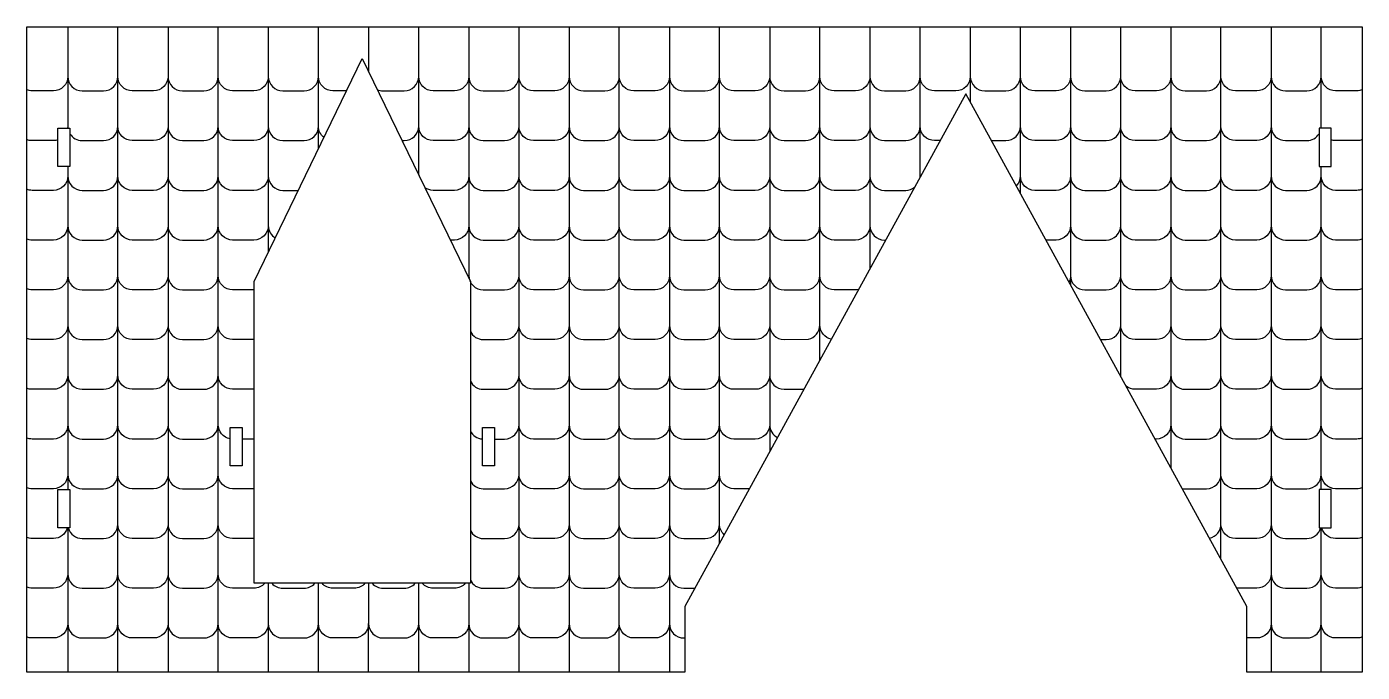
# Model space of a CAD drawing. Extents: x -1239 to 801, y -876 to 452.
# Drawn here: x -1230 to -563, y -218 to 104 of the extents above; entities that cross this region are included whole.
import ezdxf

# ---------------------------------------------------------------- set-up
doc = ezdxf.new("R2010")
doc.units = 0
doc.header["$MEASUREMENT"] = 0
doc.layers.add('LAYER1', color=7, linetype='CONTINUOUS')

msp = doc.modelspace()

# ---------------------------------------------------------------- linework, layer by layer
at = {"layer": 'LAYER1'}
for points in [[(-901.32, -185.32), (-901.32, -218.17), (-1230.3, -218.17), (-1230.3, 104.45), (-562.68, 104.45), (-562.68, -218.17), (-620.31, -218.17), (-620.31, -185.32), (-760.82, 70.99)], [(-1008.54, -22.95), (-1008.54, -173.72), (-1116.61, -173.72), (-1116.61, -22.95), (-1062.57, 88.49)], [(-1214.69, 53.79), (-1208.69, 53.79), (-1208.69, 34.58), (-1214.69, 34.58)], [(-584.29, 34.58), (-578.29, 34.58), (-578.29, 53.79), (-584.29, 53.79)], [(-1128.61, -95.76), (-1122.61, -95.76), (-1122.61, -114.97), (-1128.61, -114.97)], [(-1002.53, -95.76), (-996.53, -95.76), (-996.53, -114.97), (-1002.53, -114.97)], [(-1214.69, -126.82), (-1208.69, -126.82), (-1208.69, -146.03), (-1214.69, -146.03)], [(-584.29, -146.03), (-578.29, -146.03), (-578.29, -126.82), (-584.29, -126.82)]]:
    msp.add_lwpolyline(points, close=True, dxfattribs=at)
for points in [[(-1209.78, 104.45), (-1209.78, 79.6, -0.414214), (-1216.99, 72.39), (-1227.64, 72.39, -0.094829), (-1230.3, 72.9, -0.094829)], [(-1209.78, 104.45), (-1209.78, 79.6, 0.414214), (-1202.58, 72.39), (-1191.92, 72.39, 0.414214), (-1184.72, 79.6), (-1184.72, 104.45)], [(-1159.66, 104.45), (-1159.66, 79.6, -0.414214), (-1166.86, 72.39), (-1177.52, 72.39, -0.414214), (-1184.72, 79.6), (-1184.72, 104.45)], [(-1159.66, 104.45), (-1159.66, 79.6, 0.414214), (-1152.45, 72.39), (-1141.8, 72.39, 0.414214), (-1134.59, 79.6), (-1134.59, 104.45)], [(-1109.53, 104.45), (-1109.53, 79.6, -0.414214), (-1116.73, 72.39), (-1127.39, 72.39, -0.414214), (-1134.59, 79.6), (-1134.59, 104.45)], [(-1109.53, 104.45), (-1109.53, 79.6, 0.414214), (-1102.33, 72.39), (-1091.67, 72.39, 0.414214), (-1084.47, 79.6), (-1084.47, 104.45)], [(-1070.38, 72.39), (-1077.26, 72.39, -0.414214), (-1084.47, 79.6), (-1084.47, 104.45)], [(-1055.05, 72.98, 0.102165), (-1052.2, 72.39), (-1041.54, 72.39, 0.414214), (-1034.34, 79.6), (-1034.34, 104.45)], [(-1009.28, 104.45), (-1009.28, 79.6, -0.414214), (-1016.48, 72.39), (-1027.13, 72.39, -0.414214), (-1034.34, 79.6), (-1034.34, 104.45)], [(-1009.28, 104.45), (-1009.28, 79.6, 0.414214), (-1002.07, 72.39), (-991.42, 72.39, 0.414214), (-984.21, 79.6), (-984.21, 104.45)], [(-959.15, 104.45), (-959.15, 79.6, -0.414214), (-966.35, 72.39), (-977.01, 72.39, -0.414214), (-984.21, 79.6), (-984.21, 104.45)], [(-959.15, 104.45), (-959.15, 79.6, 0.414214), (-951.94, 72.39), (-941.29, 72.39, 0.414214), (-934.08, 79.6), (-934.08, 104.45)], [(-909.02, 104.45), (-909.02, 79.6, -0.414214), (-916.23, 72.39), (-926.88, 72.39, -0.414214), (-934.08, 79.6), (-934.08, 104.45)], [(-909.02, 104.45), (-909.02, 79.6, 0.414214), (-901.82, 72.39), (-891.16, 72.39, 0.414214), (-883.96, 79.6), (-883.96, 104.45)], [(-858.89, 104.45), (-858.89, 79.6, -0.414214), (-866.1, 72.39), (-876.75, 72.39, -0.414214), (-883.96, 79.6), (-883.96, 104.45)], [(-858.89, 104.45), (-858.89, 79.6, 0.414214), (-851.69, 72.39), (-841.04, 72.39, 0.414214), (-833.83, 79.6), (-833.83, 104.45)], [(-808.77, 104.45), (-808.77, 79.6, -0.414214), (-815.97, 72.39), (-826.63, 72.39, -0.414214), (-833.83, 79.6), (-833.83, 104.45)], [(-808.77, 104.45), (-808.77, 79.6, 0.414214), (-801.56, 72.39), (-790.91, 72.39, 0.414214), (-783.7, 79.6), (-783.7, 104.45)], [(-758.64, 104.45), (-758.64, 79.6, -0.414214), (-765.84, 72.39), (-776.5, 72.39, -0.414214), (-783.7, 79.6), (-783.7, 104.45)], [(-758.64, 104.45), (-758.64, 79.6, 0.414214), (-751.44, 72.39), (-740.78, 72.39, 0.414214), (-733.58, 79.6), (-733.58, 104.45)], [(-708.51, 104.45), (-708.51, 79.6, -0.414214), (-715.72, 72.39), (-726.37, 72.39, -0.414214), (-733.58, 79.6), (-733.58, 104.45)], [(-708.51, 104.45), (-708.51, 79.6, 0.414214), (-701.31, 72.39), (-690.65, 72.39, 0.414214), (-683.45, 79.6), (-683.45, 104.45)], [(-658.39, 104.45), (-658.39, 79.6, -0.414214), (-665.59, 72.39), (-676.24, 72.39, -0.414214), (-683.45, 79.6), (-683.45, 104.45)], [(-658.39, 104.45), (-658.39, 79.6, 0.414214), (-651.18, 72.39), (-640.53, 72.39, 0.414214), (-633.32, 79.6), (-633.32, 104.45)], [(-608.26, 104.45), (-608.26, 79.6, -0.414214), (-615.46, 72.39), (-626.12, 72.39, -0.414214), (-633.32, 79.6), (-633.32, 104.45)], [(-608.26, 104.45), (-608.26, 79.6, 0.414214), (-601.05, 72.39), (-590.4, 72.39, 0.414214), (-583.19, 79.6), (-583.19, 104.45)], [(-562.68, 72.9, -0.094829), (-565.34, 72.39), (-575.99, 72.39, -0.414214), (-583.19, 79.6), (-583.19, 104.45)], [(-1209.78, 79.6), (-1209.78, 54.74, -0.033199), (-1209.85, 53.79, -0.033199)], [(-1209.78, 79.6), (-1209.78, 54.74, 0.033199), (-1209.72, 53.79, 0.033199)], [(-1208.69, 50.93, 0.258622), (-1202.58, 47.54), (-1191.92, 47.54, 0.414214), (-1184.72, 54.74), (-1184.72, 79.6)], [(-1159.66, 79.6), (-1159.66, 54.74, -0.414214), (-1166.86, 47.54), (-1177.52, 47.54, -0.414214), (-1184.72, 54.74), (-1184.72, 79.6)], [(-1159.66, 79.6), (-1159.66, 54.74, 0.414214), (-1152.45, 47.54), (-1141.8, 47.54, 0.414214), (-1134.59, 54.74), (-1134.59, 79.6)], [(-1109.53, 79.6), (-1109.53, 54.74, -0.414214), (-1116.73, 47.54), (-1127.39, 47.54, -0.414214), (-1134.59, 54.74), (-1134.59, 79.6)], [(-1109.53, 79.6), (-1109.53, 54.74, 0.414214), (-1102.33, 47.54), (-1091.67, 47.54, 0.414214), (-1084.47, 54.74), (-1084.47, 79.6)], [(-1081.69, 49.06, -0.231147), (-1084.47, 54.74), (-1084.47, 79.6)], [(-1042.71, 47.54), (-1041.54, 47.54, 0.414214), (-1034.34, 54.74), (-1034.34, 79.6)], [(-1009.28, 79.6), (-1009.28, 54.74, -0.414214), (-1016.48, 47.54), (-1027.13, 47.54, -0.414214), (-1034.34, 54.74), (-1034.34, 79.6)], [(-1009.28, 79.6), (-1009.28, 54.74, 0.414214), (-1002.07, 47.54), (-991.42, 47.54, 0.414214), (-984.21, 54.74), (-984.21, 79.6)], [(-959.15, 79.6), (-959.15, 54.74, -0.414214), (-966.35, 47.54), (-977.01, 47.54, -0.414214), (-984.21, 54.74), (-984.21, 79.6)], [(-959.15, 79.6), (-959.15, 54.74, 0.414214), (-951.94, 47.54), (-941.29, 47.54, 0.414214), (-934.08, 54.74), (-934.08, 79.6)], [(-909.02, 79.6), (-909.02, 54.74, -0.414214), (-916.23, 47.54), (-926.88, 47.54, -0.414214), (-934.08, 54.74), (-934.08, 79.6)], [(-909.02, 79.6), (-909.02, 54.74, 0.414214), (-901.82, 47.54), (-891.16, 47.54, 0.414214), (-883.96, 54.74), (-883.96, 79.6)], [(-858.89, 79.6), (-858.89, 54.74, -0.414214), (-866.1, 47.54), (-876.75, 47.54, -0.414214), (-883.96, 54.74), (-883.96, 79.6)], [(-858.89, 79.6), (-858.89, 54.74, 0.414214), (-851.69, 47.54), (-841.04, 47.54, 0.414214), (-833.83, 54.74), (-833.83, 79.6)], [(-808.77, 79.6), (-808.77, 54.74, -0.414214), (-815.97, 47.54), (-826.63, 47.54, -0.414214), (-833.83, 54.74), (-833.83, 79.6)], [(-808.77, 79.6), (-808.77, 54.74, 0.414214), (-801.56, 47.54), (-790.91, 47.54, 0.414214), (-783.7, 54.74), (-783.7, 79.6)], [(-773.67, 47.54), (-776.5, 47.54, -0.414214), (-783.7, 54.74), (-783.7, 79.6)], [(-747.96, 47.54), (-740.78, 47.54, 0.414214), (-733.58, 54.74), (-733.58, 79.6)], [(-708.51, 79.6), (-708.51, 54.74, -0.414214), (-715.72, 47.54), (-726.37, 47.54, -0.414214), (-733.58, 54.74), (-733.58, 79.6)], [(-708.51, 79.6), (-708.51, 54.74, 0.414214), (-701.31, 47.54), (-690.65, 47.54, 0.414214), (-683.45, 54.74), (-683.45, 79.6)], [(-658.39, 79.6), (-658.39, 54.74, -0.414214), (-665.59, 47.54), (-676.24, 47.54, -0.414214), (-683.45, 54.74), (-683.45, 79.6)], [(-658.39, 79.6), (-658.39, 54.74, 0.414214), (-651.18, 47.54), (-640.53, 47.54, 0.414214), (-633.32, 54.74), (-633.32, 79.6)], [(-608.26, 79.6), (-608.26, 54.74, -0.414214), (-615.46, 47.54), (-626.12, 47.54, -0.414214), (-633.32, 54.74), (-633.32, 79.6)], [(-608.26, 79.6), (-608.26, 54.74, 0.414214), (-601.05, 47.54), (-590.4, 47.54, 0.258622), (-584.29, 50.93, 0.258622)], [(-583.26, 53.79, 0.033199), (-583.19, 54.74), (-583.19, 79.6)], [(-583.13, 53.79, -0.033199), (-583.19, 54.74), (-583.19, 79.6)], [(-1209.78, 34.58), (-1209.78, 29.89, 0.414214), (-1202.58, 22.68), (-1191.92, 22.68, 0.414214), (-1184.72, 29.89), (-1184.72, 54.74)], [(-1159.66, 54.74), (-1159.66, 29.89, -0.414214), (-1166.86, 22.68), (-1177.52, 22.68, -0.414214), (-1184.72, 29.89), (-1184.72, 54.74)], [(-1159.66, 54.74), (-1159.66, 29.89, 0.414214), (-1152.45, 22.68), (-1141.8, 22.68, 0.414214), (-1134.59, 29.89), (-1134.59, 54.74)], [(-1109.53, 54.74), (-1109.53, 29.89, -0.414214), (-1116.73, 22.68), (-1127.39, 22.68, -0.414214), (-1134.59, 29.89), (-1134.59, 54.74)], [(-1109.53, 54.74), (-1109.53, 29.89, 0.414214), (-1102.33, 22.68), (-1094.48, 22.68)], [(-1009.28, 54.74), (-1009.28, 29.89, -0.414214), (-1016.48, 22.68), (-1027.13, 22.68, -0.155658), (-1031.31, 24.01, -0.155658)], [(-1009.28, 54.74), (-1009.28, 29.89, 0.414214), (-1002.07, 22.68), (-991.42, 22.68, 0.414214), (-984.21, 29.89), (-984.21, 54.74)], [(-959.15, 54.74), (-959.15, 29.89, -0.414214), (-966.35, 22.68), (-977.01, 22.68, -0.414214), (-984.21, 29.89), (-984.21, 54.74)], [(-959.15, 54.74), (-959.15, 29.89, 0.414214), (-951.94, 22.68), (-941.29, 22.68, 0.414214), (-934.08, 29.89), (-934.08, 54.74)], [(-909.02, 54.74), (-909.02, 29.89, -0.414214), (-916.23, 22.68), (-926.88, 22.68, -0.414214), (-934.08, 29.89), (-934.08, 54.74)], [(-909.02, 54.74), (-909.02, 29.89, 0.414214), (-901.82, 22.68), (-891.16, 22.68, 0.414214), (-883.96, 29.89), (-883.96, 54.74)], [(-858.89, 54.74), (-858.89, 29.89, -0.414214), (-866.1, 22.68), (-876.75, 22.68, -0.414214), (-883.96, 29.89), (-883.96, 54.74)], [(-858.89, 54.74), (-858.89, 29.89, 0.414214), (-851.69, 22.68), (-841.04, 22.68, 0.414214), (-833.83, 29.89), (-833.83, 54.74)], [(-808.77, 54.74), (-808.77, 29.89, -0.414214), (-815.97, 22.68), (-826.63, 22.68, -0.414214), (-833.83, 29.89), (-833.83, 54.74)], [(-808.77, 54.74), (-808.77, 29.89, 0.414214), (-801.56, 22.68), (-790.91, 22.68, 0.168086), (-786.46, 24.22, 0.168086)], [(-783.74, 29.18, 0.024562), (-783.7, 29.89), (-783.7, 54.74)], [(-783.68, 29.29, -0.020773), (-783.7, 29.89), (-783.7, 54.74)], [(-735.56, 24.92, 0.192515), (-733.58, 29.89), (-733.58, 54.74)], [(-708.51, 54.74), (-708.51, 29.89, -0.414214), (-715.72, 22.68), (-726.37, 22.68, -0.414214), (-733.58, 29.89), (-733.58, 54.74)], [(-708.51, 54.74), (-708.51, 29.89, 0.414214), (-701.31, 22.68), (-690.65, 22.68, 0.414214), (-683.45, 29.89), (-683.45, 54.74)], [(-658.39, 54.74), (-658.39, 29.89, -0.414214), (-665.59, 22.68), (-676.24, 22.68, -0.414214), (-683.45, 29.89), (-683.45, 54.74)], [(-658.39, 54.74), (-658.39, 29.89, 0.414214), (-651.18, 22.68), (-640.53, 22.68, 0.414214), (-633.32, 29.89), (-633.32, 54.74)], [(-608.26, 54.74), (-608.26, 29.89, -0.414214), (-615.46, 22.68), (-626.12, 22.68, -0.414214), (-633.32, 29.89), (-633.32, 54.74)], [(-608.26, 54.74), (-608.26, 29.89, 0.414214), (-601.05, 22.68), (-590.4, 22.68, 0.414214), (-583.19, 29.89), (-583.19, 34.58)], [(-1214.69, 47.91, -0.081244), (-1216.99, 47.54), (-1227.64, 47.54, -0.094829), (-1230.3, 48.05)], [(-562.68, 48.05, -0.094829), (-565.34, 47.54), (-575.99, 47.54, -0.081244), (-578.29, 47.91, -0.081244)], [(-1209.78, 34.58), (-1209.78, 29.89, -0.414214), (-1216.99, 22.68), (-1227.64, 22.68, -0.094829), (-1230.3, 23.19)], [(-562.68, 23.19, -0.094829), (-565.34, 22.68), (-575.99, 22.68, -0.414214), (-583.19, 29.89), (-583.19, 34.58)], [(-1209.78, 29.89), (-1209.78, 5.03, -0.414214), (-1216.99, -2.17), (-1227.64, -2.17, -0.094829), (-1230.3, -1.66, -0.094829)], [(-1209.78, 29.89), (-1209.78, 5.03, 0.414214), (-1202.58, -2.17), (-1191.92, -2.17, 0.414214), (-1184.72, 5.03), (-1184.72, 29.89)], [(-1159.66, 29.89), (-1159.66, 5.03, -0.414214), (-1166.86, -2.17), (-1177.52, -2.17, -0.414214), (-1184.72, 5.03), (-1184.72, 29.89)], [(-1159.66, 29.89), (-1159.66, 5.03, 0.414214), (-1152.45, -2.17), (-1141.8, -2.17, 0.414214), (-1134.59, 5.03), (-1134.59, 29.89)], [(-1109.53, 29.89), (-1109.53, 5.03, -0.414214), (-1116.73, -2.17), (-1127.39, -2.17, -0.414214), (-1134.59, 5.03), (-1134.59, 29.89)], [(-1109.53, 29.89), (-1109.53, 5.03, 0.263305), (-1106.04, -1.14, 0.263305)], [(-1009.28, 29.89), (-1009.28, 5.03, -0.414214), (-1016.48, -2.17), (-1018.61, -2.17)], [(-1009.28, 29.89), (-1009.28, 5.03, 0.414214), (-1002.07, -2.17), (-991.42, -2.17, 0.414214), (-984.21, 5.03), (-984.21, 29.89)], [(-959.15, 29.89), (-959.15, 5.03, -0.414214), (-966.35, -2.17), (-977.01, -2.17, -0.414214), (-984.21, 5.03), (-984.21, 29.89)], [(-959.15, 29.89), (-959.15, 5.03, 0.414214), (-951.94, -2.17), (-941.29, -2.17, 0.414214), (-934.08, 5.03), (-934.08, 29.89)], [(-909.02, 29.89), (-909.02, 5.03, -0.414214), (-916.23, -2.17), (-926.88, -2.17, -0.414214), (-934.08, 5.03), (-934.08, 29.89)], [(-909.02, 29.89), (-909.02, 5.03, 0.414214), (-901.82, -2.17), (-891.16, -2.17, 0.414214), (-883.96, 5.03), (-883.96, 29.89)], [(-858.89, 29.89), (-858.89, 5.03, -0.414214), (-866.1, -2.17), (-876.75, -2.17, -0.414214), (-883.96, 5.03), (-883.96, 29.89)], [(-858.89, 29.89), (-858.89, 5.03, 0.414214), (-851.69, -2.17), (-841.04, -2.17, 0.414214), (-833.83, 5.03), (-833.83, 29.89)], [(-808.77, 29.89), (-808.77, 5.03, -0.414214), (-815.97, -2.17), (-826.63, -2.17, -0.414214), (-833.83, 5.03), (-833.83, 29.89)], [(-808.77, 29.89), (-808.77, 5.03, 0.414214), (-801.56, -2.17), (-800.93, -2.17)], [(-708.51, 29.89), (-708.51, 5.03, -0.414214), (-715.72, -2.17), (-720.71, -2.17)], [(-708.51, 29.89), (-708.51, 5.03, 0.414214), (-701.31, -2.17), (-690.65, -2.17, 0.414214), (-683.45, 5.03), (-683.45, 29.89)], [(-658.39, 29.89), (-658.39, 5.03, -0.414214), (-665.59, -2.17), (-676.24, -2.17, -0.414214), (-683.45, 5.03), (-683.45, 29.89)], [(-658.39, 29.89), (-658.39, 5.03, 0.414214), (-651.18, -2.17), (-640.53, -2.17, 0.414214), (-633.32, 5.03), (-633.32, 29.89)], [(-608.26, 29.89), (-608.26, 5.03, -0.414214), (-615.46, -2.17), (-626.12, -2.17, -0.414214), (-633.32, 5.03), (-633.32, 29.89)], [(-608.26, 29.89), (-608.26, 5.03, 0.414214), (-601.05, -2.17), (-590.4, -2.17, 0.414214), (-583.19, 5.03), (-583.19, 29.89)], [(-562.68, -1.66, -0.094829), (-565.34, -2.17), (-575.99, -2.17, -0.414214), (-583.19, 5.03), (-583.19, 29.89)], [(-1209.78, 5.03), (-1209.78, -19.82, -0.414214), (-1216.99, -27.03), (-1227.64, -27.03, -0.094829), (-1230.3, -26.52, -0.094829)], [(-1209.78, 5.03), (-1209.78, -19.82, 0.414214), (-1202.58, -27.03), (-1191.92, -27.03, 0.414214), (-1184.72, -19.82), (-1184.72, 5.03)], [(-1159.66, 5.03), (-1159.66, -19.82, -0.414214), (-1166.86, -27.03), (-1177.52, -27.03, -0.414214), (-1184.72, -19.82), (-1184.72, 5.03)], [(-1159.66, 5.03), (-1159.66, -19.82, 0.414214), (-1152.45, -27.03), (-1141.8, -27.03, 0.414214), (-1134.59, -19.82), (-1134.59, 5.03)], [(-1116.61, -27.03, -0.004449), (-1116.73, -27.03), (-1127.39, -27.03, -0.414214), (-1134.59, -19.82), (-1134.59, 5.03)], [(-1009.28, 5.03), (-1009.28, -19.82, -0.046774), (-1009.4, -21.16, -0.046774)], [(-1009.28, 5.03), (-1009.28, -19.82, 0.414214), (-1002.07, -27.03), (-991.42, -27.03, 0.414214), (-984.21, -19.82), (-984.21, 5.03)], [(-959.15, 5.03), (-959.15, -19.82, -0.414214), (-966.35, -27.03), (-977.01, -27.03, -0.414214), (-984.21, -19.82), (-984.21, 5.03)], [(-959.15, 5.03), (-959.15, -19.82, 0.414214), (-951.94, -27.03), (-941.29, -27.03, 0.414214), (-934.08, -19.82), (-934.08, 5.03)], [(-909.02, 5.03), (-909.02, -19.82, -0.414214), (-916.23, -27.03), (-926.88, -27.03, -0.414214), (-934.08, -19.82), (-934.08, 5.03)], [(-909.02, 5.03), (-909.02, -19.82, 0.414214), (-901.82, -27.03), (-891.16, -27.03, 0.414214), (-883.96, -19.82), (-883.96, 5.03)], [(-858.89, 5.03), (-858.89, -19.82, -0.414214), (-866.1, -27.03), (-876.75, -27.03, -0.414214), (-883.96, -19.82), (-883.96, 5.03)], [(-858.89, 5.03), (-858.89, -19.82, 0.414214), (-851.69, -27.03), (-841.04, -27.03, 0.004442), (-840.91, -27.03, 0.004442)], [(-841.04, -27.03, 0.414214), (-833.83, -19.82), (-833.83, 5.03)], [(-814.46, -26.87, -0.052731), (-815.97, -27.03), (-826.63, -27.03, -0.414214), (-833.83, -19.82), (-833.83, 5.03)], [(-708.51, 5.03), (-708.51, -19.82, -0.11622), (-709.27, -23.04, -0.11622)], [(-708.51, 5.03), (-708.51, -19.82, 0.414214), (-701.31, -27.03), (-690.65, -27.03)], [(-690.65, -27.03, 0.414214), (-683.45, -19.82), (-683.45, 5.03)], [(-658.39, 5.03), (-658.39, -19.82, -0.414214), (-665.59, -27.03), (-676.24, -27.03, -0.414214), (-683.45, -19.82), (-683.45, 5.03)], [(-658.39, 5.03), (-658.39, -19.82, 0.414214), (-651.18, -27.03), (-640.53, -27.03, 0.414214), (-633.32, -19.82), (-633.32, 5.03)], [(-608.26, 5.03), (-608.26, -19.82, -0.414214), (-615.46, -27.03), (-626.12, -27.03, -0.414214), (-633.32, -19.82), (-633.32, 5.03)], [(-608.26, 5.03), (-608.26, -19.82, 0.414214), (-601.05, -27.03), (-590.4, -27.03, 0.414214), (-583.19, -19.82), (-583.19, 5.03)], [(-562.68, -26.52, -0.094829), (-565.34, -27.03), (-575.99, -27.03, -0.414214), (-583.19, -19.82), (-583.19, 5.03)], [(-1209.78, -19.82), (-1209.78, -44.68, -0.414214), (-1216.99, -51.89), (-1227.64, -51.89, -0.094829), (-1230.3, -51.38, -0.094829)], [(-1209.78, -19.82), (-1209.78, -44.68, 0.414214), (-1202.58, -51.89), (-1191.92, -51.89, 0.414214), (-1184.72, -44.68), (-1184.72, -19.82)], [(-1159.66, -19.82), (-1159.66, -44.68, -0.414214), (-1166.86, -51.89), (-1177.52, -51.89, -0.414214), (-1184.72, -44.68), (-1184.72, -19.82)], [(-1159.66, -19.82), (-1159.66, -44.68, 0.414214), (-1152.45, -51.89), (-1141.8, -51.89, 0.414214), (-1134.59, -44.68), (-1134.59, -19.82)], [(-1116.61, -51.88, -0.004449), (-1116.73, -51.89), (-1127.39, -51.89, -0.414214), (-1134.59, -44.68), (-1134.59, -19.82)], [(-1008.54, -47.86, 0.285946), (-1002.07, -51.89), (-991.42, -51.89, 0.414214), (-984.21, -44.68), (-984.21, -19.82)], [(-959.15, -19.82), (-959.15, -44.68, -0.414214), (-966.35, -51.89), (-977.01, -51.89, -0.414214), (-984.21, -44.68), (-984.21, -19.82)], [(-959.15, -19.82), (-959.15, -44.68, 0.414214), (-951.94, -51.89), (-941.29, -51.89, 0.414214), (-934.08, -44.68), (-934.08, -19.82)], [(-909.02, -19.82), (-909.02, -44.68, -0.414214), (-916.23, -51.89), (-926.88, -51.89, -0.414214), (-934.08, -44.68), (-934.08, -19.82)], [(-909.02, -19.82), (-909.02, -44.68, 0.414214), (-901.82, -51.89), (-891.16, -51.89, 0.414214), (-883.96, -44.68), (-883.96, -19.82)], [(-858.89, -19.82), (-858.89, -44.68, -0.414214), (-866.1, -51.89), (-876.75, -51.89, -0.414214), (-883.96, -44.68), (-883.96, -19.82)], [(-858.89, -19.82), (-858.89, -44.68, 0.414214), (-851.69, -51.89), (-839.57, -51.73)], [(-683.47, -70.1, 0.019695), (-683.45, -69.54), (-683.45, -19.82)], [(-658.39, -19.82), (-658.39, -44.68, -0.414214), (-665.59, -51.89), (-676.24, -51.89, -0.414214), (-683.45, -44.68, -0.037115)], [(-658.39, -19.82), (-658.39, -44.68, 0.414214), (-651.18, -51.89), (-640.53, -51.89, 0.414214), (-633.32, -44.68), (-633.32, -19.82)], [(-608.26, -19.82), (-608.26, -44.68, -0.414214), (-615.46, -51.89), (-626.12, -51.89, -0.414214), (-633.32, -44.68), (-633.32, -19.82)], [(-608.26, -19.82), (-608.26, -44.68, 0.414214), (-601.05, -51.89), (-590.4, -51.89, 0.414214), (-583.19, -44.68), (-583.19, -19.82)], [(-562.68, -51.38, -0.094829), (-565.34, -51.89), (-575.99, -51.89, -0.414214), (-583.19, -44.68), (-583.19, -19.82)], [(-1209.78, -44.68), (-1209.78, -69.54, -0.414214), (-1216.99, -76.74), (-1227.64, -76.74, -0.094829), (-1230.3, -76.23, -0.094829)], [(-1209.78, -44.68), (-1209.78, -69.54, 0.414214), (-1202.58, -76.74), (-1191.92, -76.74, 0.414214), (-1184.72, -69.54), (-1184.72, -44.68)], [(-1159.66, -44.68), (-1159.66, -69.54, -0.414214), (-1166.86, -76.74), (-1177.52, -76.74, -0.414214), (-1184.72, -69.54), (-1184.72, -44.68)], [(-1159.66, -44.68), (-1159.66, -69.54, 0.414214), (-1152.45, -76.74), (-1141.8, -76.74, 0.414214), (-1134.59, -69.54), (-1134.59, -44.68)], [(-1116.61, -76.74, -0.004449), (-1116.73, -76.74), (-1127.39, -76.74, -0.414214), (-1134.59, -69.54), (-1134.59, -44.68)], [(-1008.54, -72.71, 0.285946), (-1002.07, -76.74), (-991.42, -76.74, 0.414214), (-984.21, -69.54), (-984.21, -44.68)], [(-959.15, -44.68), (-959.15, -69.54, -0.414214), (-966.35, -76.74), (-977.01, -76.74, -0.414214), (-984.21, -69.54), (-984.21, -44.68)], [(-959.15, -44.68), (-959.15, -69.54, 0.414214), (-951.94, -76.74), (-941.29, -76.74, 0.414214), (-934.08, -69.54), (-934.08, -44.68)], [(-909.02, -44.68), (-909.02, -69.54, -0.414214), (-916.23, -76.74), (-926.88, -76.74, -0.414214), (-934.08, -69.54), (-934.08, -44.68)], [(-909.02, -44.68), (-909.02, -69.54, 0.414214), (-901.82, -76.74), (-891.16, -76.74, 0.414214), (-883.96, -69.54), (-883.96, -44.68)], [(-858.89, -44.68), (-858.89, -69.54, -0.414214), (-866.1, -76.74), (-876.75, -76.74, -0.414214), (-883.96, -69.54), (-883.96, -44.68)], [(-858.89, -44.68), (-858.89, -69.54, 0.414214), (-851.69, -76.74), (-841.8, -76.74)], [(-839.57, -51.73, 0.355278), (-833.83, -44.68, 0.253426)], [(-828.09, -51.73, -0.355278), (-833.83, -44.68, -0.253426)], [(-693.46, -51.89), (-690.65, -51.89, 0.414214), (-683.45, -44.68, 0.147803)], [(-658.39, -44.68), (-658.39, -69.54, -0.414214), (-665.59, -76.74), (-676.24, -76.74, -0.166543), (-680.66, -75.23, -0.166543)], [(-658.39, -44.68), (-658.39, -69.54, 0.414214), (-651.18, -76.74), (-640.53, -76.74, 0.414214), (-633.32, -69.54), (-633.32, -44.68)], [(-608.26, -44.68), (-608.26, -69.54, -0.414214), (-615.46, -76.74), (-626.12, -76.74, -0.414214), (-633.32, -69.54), (-633.32, -44.68)], [(-608.26, -44.68), (-608.26, -69.54, 0.414214), (-601.05, -76.74), (-590.4, -76.74, 0.414214), (-583.19, -69.54), (-583.19, -44.68)], [(-562.68, -76.23, -0.094829), (-565.34, -76.74), (-575.99, -76.74, -0.414214), (-583.19, -69.54), (-583.19, -44.68)], [(-683.42, -70.2, -0.023061), (-683.45, -69.54), (-683.45, -55.54)], [(-1209.78, -69.54), (-1209.78, -94.39, -0.414214), (-1216.99, -101.6), (-1227.64, -101.6, -0.094829), (-1230.3, -101.09, -0.094829)], [(-1209.78, -69.54), (-1209.78, -94.39, 0.414214), (-1202.58, -101.6), (-1191.92, -101.6, 0.414214), (-1184.72, -94.39), (-1184.72, -69.54)], [(-1159.66, -69.54), (-1159.66, -94.39, -0.414214), (-1166.86, -101.6), (-1177.52, -101.6, -0.414214), (-1184.72, -94.39), (-1184.72, -69.54)], [(-1159.66, -69.54), (-1159.66, -94.39, 0.414214), (-1152.45, -101.6), (-1141.8, -101.6, 0.414214), (-1134.59, -94.39), (-1134.59, -69.54)], [(-1128.61, -101.49, -0.365004), (-1134.59, -94.39), (-1134.59, -69.54)], [(-996.53, -101.6), (-991.42, -101.6, 0.414214), (-984.21, -94.39), (-984.21, -69.54)], [(-959.15, -69.54), (-959.15, -94.39, -0.414214), (-966.35, -101.6), (-977.01, -101.6, -0.414214), (-984.21, -94.39), (-984.21, -69.54)], [(-959.15, -69.54), (-959.15, -94.39, 0.414214), (-951.94, -101.6), (-941.29, -101.6, 0.414214), (-934.08, -94.39), (-934.08, -69.54)], [(-909.02, -69.54), (-909.02, -94.39, -0.414214), (-916.23, -101.6), (-926.88, -101.6, -0.414214), (-934.08, -94.39), (-934.08, -69.54)], [(-909.02, -69.54), (-909.02, -94.39, 0.414214), (-901.82, -101.6), (-891.16, -101.6, 0.414214), (-883.96, -94.39), (-883.96, -69.54)], [(-858.89, -69.54), (-858.89, -94.39, -0.414214), (-866.1, -101.6), (-876.75, -101.6, -0.414214), (-883.96, -94.39), (-883.96, -69.54)], [(-858.89, -69.54), (-858.89, -94.39, 0.280761), (-854.99, -100.8, 0.280761)], [(-658.39, -69.54), (-658.39, -94.39, -0.414214), (-665.59, -101.6), (-666.21, -101.6)], [(-658.39, -69.54), (-658.39, -94.39, 0.414214), (-651.18, -101.6), (-640.53, -101.6, 0.414214), (-633.32, -94.39), (-633.32, -69.54)], [(-608.26, -69.54), (-608.26, -94.39, -0.414214), (-615.46, -101.6), (-626.12, -101.6, -0.414214), (-633.32, -94.39), (-633.32, -69.54)], [(-608.26, -69.54), (-608.26, -94.39, 0.414214), (-601.05, -101.6), (-590.4, -101.6, 0.414214), (-583.19, -94.39), (-583.19, -69.54)], [(-562.68, -101.09, -0.094829), (-565.34, -101.6), (-575.99, -101.6, -0.414214), (-583.19, -94.39), (-583.19, -69.54)], [(-1209.78, -94.39), (-1209.78, -119.25, -0.414214), (-1216.99, -126.45), (-1227.64, -126.45, -0.094829), (-1230.3, -125.94, -0.094829)], [(-1209.78, -94.39), (-1209.78, -119.25, 0.414214), (-1202.58, -126.45), (-1191.92, -126.45, 0.414214), (-1184.72, -119.25), (-1184.72, -94.39)], [(-1159.66, -94.39), (-1159.66, -119.25, -0.414214), (-1166.86, -126.45), (-1177.52, -126.45, -0.414214), (-1184.72, -119.25), (-1184.72, -94.39)], [(-1159.66, -94.39), (-1159.66, -119.25, 0.414214), (-1152.45, -126.45), (-1141.8, -126.45, 0.414214), (-1134.59, -119.25), (-1134.59, -94.39)], [(-1116.61, -126.45, -0.004449), (-1116.73, -126.45), (-1127.39, -126.45, -0.414214), (-1134.59, -119.25), (-1134.59, -94.39)], [(-1008.54, -122.43, 0.285946), (-1002.07, -126.45), (-991.42, -126.45, 0.414214), (-984.21, -119.25), (-984.21, -94.39)], [(-1008.54, -97.57, 0.26866), (-1002.53, -101.58)], [(-959.15, -94.39), (-959.15, -119.25, -0.414214), (-966.35, -126.45), (-977.01, -126.45, -0.414214), (-984.21, -119.25), (-984.21, -94.39)], [(-959.15, -94.39), (-959.15, -119.25, 0.414214), (-951.94, -126.45), (-941.29, -126.45, 0.414214), (-934.08, -119.25), (-934.08, -94.39)], [(-909.02, -94.39), (-909.02, -119.25, -0.414214), (-916.23, -126.45), (-926.88, -126.45, -0.414214), (-934.08, -119.25), (-934.08, -94.39)], [(-909.02, -94.39), (-909.02, -119.25, 0.414214), (-901.82, -126.45), (-891.16, -126.45, 0.414214), (-883.96, -119.25), (-883.96, -94.39)], [(-869.06, -126.45), (-876.75, -126.45, -0.414214), (-883.96, -119.25), (-883.96, -94.39)], [(-652.67, -126.3, 0.051947), (-651.18, -126.45), (-640.53, -126.45, 0.414214), (-633.32, -119.25), (-633.32, -94.39)], [(-608.26, -94.39), (-608.26, -119.25, -0.414214), (-615.46, -126.45), (-626.12, -126.45, -0.414214), (-633.32, -119.25), (-633.32, -94.39)], [(-608.26, -94.39), (-608.26, -119.25, 0.414214), (-601.05, -126.45), (-590.4, -126.45, 0.414214), (-583.19, -119.25), (-583.19, -94.39)], [(-562.68, -125.94, -0.094829), (-565.34, -126.45), (-575.99, -126.45, -0.414214), (-583.19, -119.25), (-583.19, -94.39)], [(-1116.61, -101.6, -0.004449), (-1116.73, -101.6), (-1122.61, -101.6)], [(-1209.52, -146.03, 0.336889), (-1202.58, -151.31), (-1191.92, -151.31, 0.414214), (-1184.72, -144.1), (-1184.72, -119.25)], [(-1159.66, -119.25), (-1159.66, -144.1, -0.414214), (-1166.86, -151.31), (-1177.52, -151.31, -0.414214), (-1184.72, -144.1), (-1184.72, -119.25)], [(-1159.66, -119.25), (-1159.66, -144.1, 0.414214), (-1152.45, -151.31), (-1141.8, -151.31, 0.414214), (-1134.59, -144.1), (-1134.59, -119.25)], [(-1116.61, -151.31, -0.004449), (-1116.73, -151.31), (-1127.39, -151.31, -0.414214), (-1134.59, -144.1), (-1134.59, -119.25)], [(-1008.54, -147.28, 0.285946), (-1002.07, -151.31), (-991.42, -151.31, 0.414214), (-984.21, -144.1), (-984.21, -119.25)], [(-959.15, -119.25), (-959.15, -144.1, -0.414214), (-966.35, -151.31), (-977.01, -151.31, -0.414214), (-984.21, -144.1), (-984.21, -119.25)], [(-959.15, -119.25), (-959.15, -144.1, 0.414214), (-951.94, -151.31), (-941.29, -151.31, 0.414214), (-934.08, -144.1), (-934.08, -119.25)], [(-909.02, -119.25), (-909.02, -144.1, -0.414214), (-916.23, -151.31), (-926.88, -151.31, -0.414214), (-934.08, -144.1), (-934.08, -119.25)], [(-909.02, -119.25), (-909.02, -144.1, 0.414214), (-901.82, -151.31), (-891.16, -151.31, 0.414214), (-883.96, -144.1), (-883.96, -119.25)], [(-881.64, -149.4, -0.209526), (-883.96, -144.1), (-883.96, -119.25)], [(-639.04, -151.15, 0.35458), (-633.32, -144.1), (-633.32, -119.25)], [(-608.26, -119.25), (-608.26, -144.1, -0.414214), (-615.46, -151.31), (-626.12, -151.31, -0.414214), (-633.32, -144.1), (-633.32, -119.25)], [(-608.26, -119.25), (-608.26, -144.1, 0.414214), (-601.05, -151.31), (-590.4, -151.31, 0.336889), (-583.46, -146.03, 0.336889)], [(-1209.78, -146.03), (-1209.78, -168.96, -0.414214), (-1216.99, -176.16), (-1227.64, -176.16, -0.094829), (-1230.3, -175.66)], [(-1210.05, -146.03, -0.336889), (-1216.99, -151.31), (-1227.64, -151.31, -0.094829), (-1230.3, -150.8)], [(-1209.78, -146.03), (-1209.78, -168.96, 0.414214), (-1202.58, -176.16), (-1191.92, -176.16, 0.414214), (-1184.72, -168.96), (-1184.72, -144.1)], [(-1159.66, -144.1), (-1159.66, -168.96, -0.414214), (-1166.86, -176.16), (-1177.52, -176.16, -0.414214), (-1184.72, -168.96), (-1184.72, -144.1)], [(-1159.66, -144.1), (-1159.66, -168.96, 0.414214), (-1152.45, -176.16), (-1141.8, -176.16, 0.414214), (-1134.59, -168.96), (-1134.59, -144.1)], [(-1111.33, -173.72, -0.215397), (-1116.73, -176.16), (-1127.39, -176.16, -0.414214), (-1134.59, -168.96), (-1134.59, -144.1)], [(-1008.54, -172.14, 0.285946), (-1002.07, -176.16), (-991.42, -176.16, 0.414214), (-984.21, -168.96), (-984.21, -144.1)], [(-959.15, -144.1), (-959.15, -168.96, -0.414214), (-966.35, -176.16), (-977.01, -176.16, -0.414214), (-984.21, -168.96), (-984.21, -144.1)], [(-959.15, -144.1), (-959.15, -168.96, 0.414214), (-951.94, -176.16), (-941.29, -176.16, 0.414214), (-934.08, -168.96), (-934.08, -144.1)], [(-909.02, -144.1), (-909.02, -168.96, -0.414214), (-916.23, -176.16), (-926.88, -176.16, -0.414214), (-934.08, -168.96), (-934.08, -144.1)], [(-909.02, -144.1), (-909.02, -168.96, 0.414214), (-901.82, -176.16), (-896.31, -176.16)], [(-608.26, -144.1), (-608.26, -168.96, -0.414214), (-615.46, -176.16), (-625.33, -176.16)], [(-608.26, -144.1), (-608.26, -168.96, 0.414214), (-601.05, -176.16), (-590.4, -176.16, 0.414214), (-583.19, -168.96), (-583.19, -146.03)], [(-562.68, -175.66, -0.094829), (-565.34, -176.16), (-575.99, -176.16, -0.414214), (-583.19, -168.96), (-583.19, -146.03)], [(-562.68, -150.8, -0.094829), (-565.34, -151.31), (-575.99, -151.31, -0.336889), (-582.93, -146.03, -0.336889)], [(-1209.78, -168.96), (-1209.78, -193.82, -0.414214), (-1216.99, -201.02), (-1227.64, -201.02, -0.094829), (-1230.3, -200.51, -0.094829)], [(-1209.78, -168.96), (-1209.78, -193.82, 0.414214), (-1202.58, -201.02), (-1191.92, -201.02, 0.414214), (-1184.72, -193.82), (-1184.72, -168.96)], [(-1159.66, -168.96), (-1159.66, -193.82, -0.414214), (-1166.86, -201.02), (-1177.52, -201.02, -0.414214), (-1184.72, -193.82), (-1184.72, -168.96)], [(-1159.66, -168.96), (-1159.66, -193.82, 0.414214), (-1152.45, -201.02), (-1141.8, -201.02, 0.414214), (-1134.59, -193.82), (-1134.59, -168.96)], [(-1109.53, -173.72), (-1109.53, -193.82, -0.414214), (-1116.73, -201.02), (-1127.39, -201.02, -0.414214), (-1134.59, -193.82), (-1134.59, -168.96)], [(-1009.28, -173.72), (-1009.28, -193.82, 0.414214), (-1002.07, -201.02), (-991.42, -201.02, 0.414214), (-984.21, -193.82), (-984.21, -168.96)], [(-959.15, -168.96), (-959.15, -193.82, -0.414214), (-966.35, -201.02), (-977.01, -201.02, -0.414214), (-984.21, -193.82), (-984.21, -168.96)], [(-959.15, -168.96), (-959.15, -193.82, 0.414214), (-951.94, -201.02), (-941.29, -201.02, 0.414214), (-934.08, -193.82), (-934.08, -168.96)], [(-909.02, -168.96), (-909.02, -193.82, -0.414214), (-916.23, -201.02), (-926.88, -201.02, -0.414214), (-934.08, -193.82), (-934.08, -168.96)], [(-909.02, -168.96), (-909.02, -193.82, 0.414214), (-901.82, -201.02), (-901.32, -201.02)], [(-608.26, -168.96), (-608.26, -193.82, -0.414214), (-615.46, -201.02), (-620.31, -201.02)], [(-608.26, -168.96), (-608.26, -193.82, 0.414214), (-601.05, -201.02), (-590.4, -201.02, 0.414214), (-583.19, -193.82), (-583.19, -168.96)], [(-562.68, -200.51, -0.094829), (-565.34, -201.02), (-575.99, -201.02, -0.414214), (-583.19, -193.82), (-583.19, -168.96)], [(-1109.53, -173.72), (-1109.53, -193.82, 0.414214), (-1102.33, -201.02), (-1091.67, -201.02, 0.414214), (-1084.47, -193.82), (-1084.47, -173.72)], [(-1107.73, -173.72, 0.215397), (-1102.33, -176.16), (-1091.67, -176.16, 0.215397), (-1086.26, -173.72)], [(-1059.4, -173.72), (-1059.4, -193.82, -0.414214), (-1066.61, -201.02), (-1077.26, -201.02, -0.414214), (-1084.47, -193.82), (-1084.47, -173.72)], [(-1061.2, -173.72, -0.215397), (-1066.61, -176.16), (-1077.26, -176.16, -0.215397), (-1082.67, -173.72, -0.215397)], [(-1059.4, -173.72), (-1059.4, -193.82, 0.414214), (-1052.2, -201.02), (-1041.54, -201.02, 0.414214), (-1034.34, -193.82), (-1034.34, -173.72)], [(-1057.6, -173.72, 0.215397), (-1052.2, -176.16), (-1041.54, -176.16, 0.215397), (-1036.14, -173.72)], [(-1009.28, -173.72), (-1009.28, -193.82, -0.414214), (-1016.48, -201.02), (-1027.13, -201.02, -0.414214), (-1034.34, -193.82), (-1034.34, -173.72)], [(-1011.07, -173.72, -0.215397), (-1016.48, -176.16), (-1027.13, -176.16, -0.215397), (-1032.54, -173.72)]]:
    msp.add_lwpolyline(points, format="xyb", dxfattribs=at)
for points in [[(-1059.4, 104.45), (-1059.4, 81.96)], [(-1059.4, 104.45), (-1059.4, 81.96)], [(-758.64, 79.6), (-758.64, 67.02)], [(-758.64, 79.6), (-758.64, 67.02)], [(-1209.78, 54.74), (-1209.78, 53.79)], [(-1209.78, 54.74), (-1209.78, 53.79)], [(-1084.47, 43.34), (-1084.47, 54.74)], [(-1084.47, 43.34), (-1084.47, 54.74)], [(-1084.47, 43.34), (-1084.47, 54.74)], [(-1034.34, 30.27), (-1034.34, 54.74)], [(-1034.34, 30.27), (-1034.34, 54.74)], [(-583.19, 53.79), (-583.19, 54.74)], [(-583.19, 53.79), (-583.19, 54.74)], [(-783.7, 29.24), (-783.7, 29.89)], [(-783.7, 29.24), (-783.7, 29.89)], [(-733.58, 21.3), (-733.58, 29.89)], [(-733.58, 21.3), (-733.58, 29.89)], [(-1109.53, 5.03), (-1109.53, -8.35)], [(-808.77, 5.03), (-808.77, -16.48)], [(-808.77, 5.03), (-808.77, -16.48)], [(-1009.28, -19.82), (-1009.28, -21.42)], [(-1009.28, -19.82), (-1009.28, -21.42)], [(-833.83, -25.52), (-833.83, -19.82)], [(-833.83, -25.52), (-833.83, -19.82)], [(-833.83, -62.2), (-833.83, -19.82)], [(-708.51, -19.82), (-708.51, -24.42)], [(-708.51, -19.82), (-708.51, -24.42)], [(-833.83, -62.2), (-833.83, -48.32)], [(-683.45, -70.14), (-683.45, -69.54)], [(-683.45, -70.14), (-683.45, -69.54)], [(-858.89, -94.39), (-858.89, -107.92)], [(-858.89, -94.39), (-858.89, -107.92)], [(-658.39, -94.39), (-658.39, -115.86)], [(-658.39, -94.39), (-658.39, -115.86)], [(-1209.78, -119.25), (-1209.78, -126.82)], [(-1209.78, -119.25), (-1209.78, -126.82)], [(-583.19, -126.82), (-583.19, -119.25)], [(-583.19, -126.82), (-583.19, -119.25)], [(-883.96, -153.64), (-883.96, -144.1)], [(-883.96, -153.64), (-883.96, -144.1)], [(-633.32, -161.59), (-633.32, -144.1)], [(-633.32, -161.59), (-633.32, -144.1)], [(-1209.78, -193.82), (-1209.78, -218.17)], [(-1209.78, -193.82), (-1209.78, -218.17)], [(-1184.72, -218.17), (-1184.72, -193.82)], [(-1184.72, -218.17), (-1184.72, -193.82)], [(-1159.66, -193.82), (-1159.66, -218.17)], [(-1159.66, -193.82), (-1159.66, -218.17)], [(-1134.59, -218.17), (-1134.59, -193.82)], [(-1134.59, -218.17), (-1134.59, -193.82)], [(-1109.53, -193.82), (-1109.53, -218.17)], [(-1109.53, -193.82), (-1109.53, -218.17)], [(-1084.47, -218.17), (-1084.47, -193.82)], [(-1084.47, -218.17), (-1084.47, -193.82)], [(-1059.4, -218.17), (-1059.4, -193.82)], [(-1034.34, -218.17), (-1034.34, -193.82)], [(-1034.34, -218.17), (-1034.34, -193.82)], [(-1034.34, -218.17), (-1034.34, -193.82)], [(-1034.34, -218.17), (-1034.34, -193.82)], [(-1009.28, -193.82), (-1009.28, -218.17)], [(-1009.28, -193.82), (-1009.28, -218.17)], [(-984.21, -218.17), (-984.21, -193.82)], [(-984.21, -218.17), (-984.21, -193.82)], [(-959.15, -193.82), (-959.15, -218.17)], [(-959.15, -193.82), (-959.15, -218.17)], [(-934.08, -218.17), (-934.08, -193.82)], [(-934.08, -218.17), (-934.08, -193.82)], [(-909.02, -193.82), (-909.02, -218.17)], [(-909.02, -193.82), (-909.02, -218.17)], [(-608.26, -193.82), (-608.26, -218.17)], [(-608.26, -193.82), (-608.26, -218.17)], [(-583.19, -218.17), (-583.19, -193.82)], [(-583.19, -218.17), (-583.19, -193.82)]]:
    msp.add_lwpolyline(points, dxfattribs=at)

doc.saveas('drawing.dxf')
